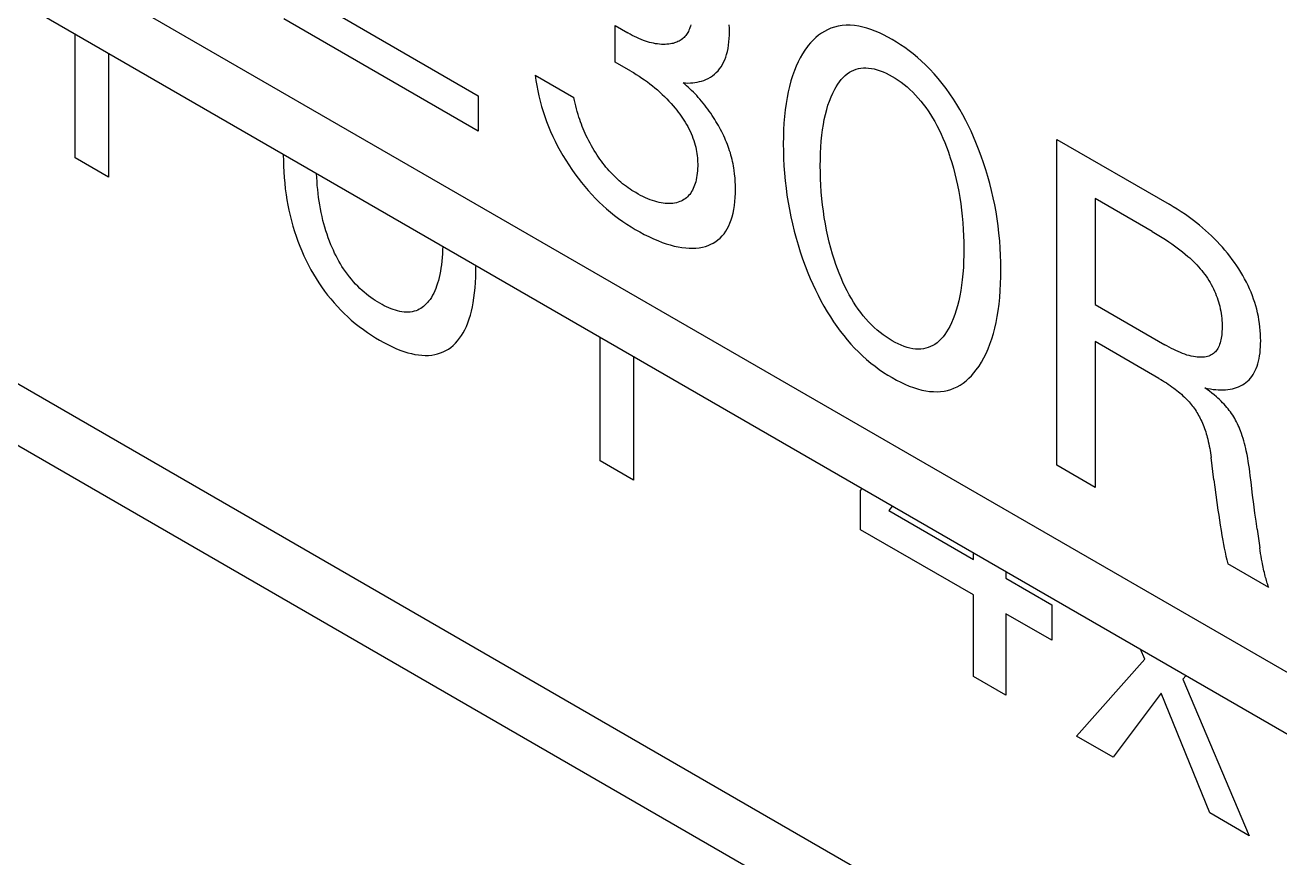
# Model space of a CAD drawing. Extents: x 0 to 420, y 0 to 297.
# Drawn here: x 178.99 to 185.9, y 134.72 to 139.31 of the extents above; entities that cross this region are included whole.
import ezdxf

# ---------------------------------------------------------------- set-up
doc = ezdxf.new("R2010")
doc.units = 0
doc.header["$LTSCALE"] = 23.1
doc.layers.add('40000_ISO', color=7, linetype='CONTINUOUS')

msp = doc.modelspace()

# ---------------------------------------------------------------- linework, layer by layer
at = {"layer": '40000_ISO', "color": 7, "linetype": 'CONTINUOUS'}
for p, q in [((164.8545, 147.9124), (213.9987, 119.5397)), ((165.0612, 147.4549), (214.2058, 119.0819)), ((220.0091, 113.62), (170.8649, 141.9927)), ((171.072, 141.5349), (220.2162, 113.1622)), ((180.6645, 139.389), (181.4837, 138.9161)), ((181.4837, 138.7201), (180.411, 139.3394)), ((182.6548, 139.3065), (182.6528, 139.2987)), ((182.8682, 139.2884), (182.8674, 139.307)), ((179.2617, 138.5738), (179.2617, 139.2564)), ((182.2389, 139.1014), (182.2389, 139.3025)), ((182.2389, 139.3025), (182.3084, 139.2624)), ((182.3206, 139.2555), (182.3084, 139.2624)), ((182.3329, 139.2489), (182.3206, 139.2555)), ((182.3451, 139.2427), (182.3329, 139.2489)), ((182.3573, 139.2368), (182.3451, 139.2427)), ((182.6185, 139.2376), (182.6137, 139.2332)), ((182.623, 139.2423), (182.6185, 139.2376)), ((182.6274, 139.2474), (182.623, 139.2423)), ((182.6314, 139.2528), (182.6274, 139.2474)), ((182.6353, 139.2584), (182.6314, 139.2528)), ((182.6389, 139.2644), (182.6353, 139.2584)), ((182.6422, 139.2706), (182.6389, 139.2644)), ((182.6453, 139.2771), (182.6422, 139.2706)), ((182.6481, 139.284), (182.6453, 139.2771)), ((182.6506, 139.2912), (182.6481, 139.284)), ((182.6528, 139.2987), (182.6506, 139.2912)), ((182.8673, 139.2314), (182.8682, 139.2505)), ((182.8685, 139.27), (182.8682, 139.2884)), ((182.8682, 139.2505), (182.8685, 139.27)), ((183.3591, 139.2491), (183.344, 139.2364)), ((183.3749, 139.2607), (183.3591, 139.2491)), ((183.3914, 139.271), (183.3749, 139.2607)), ((183.4087, 139.2801), (183.3914, 139.271)), ((183.4267, 139.2878), (183.4087, 139.2801)), ((183.4466, 139.2944), (183.4267, 139.2878)), ((183.4674, 139.2994), (183.4466, 139.2944)), ((183.4888, 139.3027), (183.4674, 139.2994)), ((183.511, 139.3043), (183.4888, 139.3027)), ((183.5337, 139.3042), (183.511, 139.3043)), ((183.5569, 139.3025), (183.5337, 139.3042)), ((183.5807, 139.2991), (183.5569, 139.3025)), ((183.6029, 139.2944), (183.5807, 139.2991)), ((183.6255, 139.2883), (183.6029, 139.2944)), ((183.6483, 139.2808), (183.6255, 139.2883)), ((183.6714, 139.2722), (183.6483, 139.2808)), ((183.6946, 139.2623), (183.6714, 139.2722)), ((183.7179, 139.2513), (183.6946, 139.2623)), ((183.7413, 139.2392), (183.7179, 139.2513)), ((183.7648, 139.2261), (183.7413, 139.2392)), ((182.3695, 139.2313), (182.3573, 139.2368)), ((182.3817, 139.2262), (182.3695, 139.2313)), ((182.3938, 139.2214), (182.3817, 139.2262)), ((182.4052, 139.2174), (182.3938, 139.2214)), ((182.4165, 139.2137), (182.4052, 139.2174)), ((182.4278, 139.2104), (182.4165, 139.2137)), ((182.439, 139.2075), (182.4278, 139.2104)), ((182.4501, 139.205), (182.439, 139.2075)), ((182.4611, 139.2029), (182.4501, 139.205)), ((182.472, 139.2013), (182.4611, 139.2029)), ((182.4826, 139.2001), (182.472, 139.2013)), ((182.4931, 139.1993), (182.4826, 139.2001)), ((182.5034, 139.199), (182.4931, 139.1993)), ((182.5136, 139.1991), (182.5034, 139.199)), ((182.5236, 139.1996), (182.5136, 139.1991)), ((182.5335, 139.2005), (182.5236, 139.1996)), ((182.5432, 139.2019), (182.5335, 139.2005)), ((182.5504, 139.2033), (182.5432, 139.2019)), ((182.5576, 139.2049), (182.5504, 139.2033)), ((182.5645, 139.2068), (182.5576, 139.2049)), ((182.5714, 139.209), (182.5645, 139.2068)), ((182.5781, 139.2115), (182.5714, 139.209)), ((182.5846, 139.2143), (182.5781, 139.2115)), ((182.5909, 139.2175), (182.5846, 139.2143)), ((182.5971, 139.2209), (182.5909, 139.2175)), ((182.603, 139.2248), (182.5971, 139.2209)), ((182.6088, 139.229), (182.603, 139.2248)), ((182.6137, 139.2332), (182.6088, 139.229)), ((182.857, 139.1598), (182.8606, 139.1769)), ((182.8606, 139.1769), (182.8635, 139.1945)), ((182.8635, 139.1945), (182.8657, 139.2127)), ((182.8657, 139.2127), (182.8673, 139.2314)), ((183.2989, 139.1874), (183.2846, 139.1677)), ((183.3028, 139.1924), (183.2989, 139.1874)), ((183.3159, 139.208), (183.3028, 139.1924)), ((183.3296, 139.2227), (183.3159, 139.208)), ((183.344, 139.2364), (183.3296, 139.2227)), ((183.7883, 139.2121), (183.7648, 139.2261)), ((183.8118, 139.1971), (183.7883, 139.2121)), ((183.8352, 139.1811), (183.8118, 139.1971)), ((183.8585, 139.1642), (183.8352, 139.1811)), ((179.4447, 139.1508), (179.4447, 138.4682)), ((182.3238, 139.0523), (182.2389, 139.1014)), ((182.8294, 139.0877), (182.8362, 139.1006)), ((182.8362, 139.1006), (182.8424, 139.1142)), ((182.8424, 139.1142), (182.8478, 139.1285)), ((182.8478, 139.1285), (182.8527, 139.1434)), ((182.8527, 139.1434), (182.857, 139.1598)), ((183.2471, 139.1025), (183.2363, 139.0789)), ((183.2587, 139.1252), (183.2471, 139.1025)), ((183.2712, 139.147), (183.2587, 139.1252)), ((183.2846, 139.1677), (183.2712, 139.147)), ((183.8816, 139.1462), (183.8585, 139.1642)), ((183.9045, 139.1272), (183.8816, 139.1462)), ((183.9271, 139.1072), (183.9045, 139.1272)), ((183.9494, 139.0862), (183.9271, 139.1072)), ((182.3238, 139.0523), (182.3392, 139.0433)), ((182.3392, 139.0433), (182.3546, 139.0339)), ((182.3546, 139.0339), (182.3699, 139.0241)), ((182.7745, 139.0259), (182.7853, 139.0343)), ((182.7853, 139.0343), (182.7956, 139.0435)), ((182.7956, 139.0435), (182.8052, 139.0536)), ((182.8052, 139.0536), (182.8139, 139.0642)), ((182.8139, 139.0642), (182.822, 139.0756)), ((182.822, 139.0756), (182.8294, 139.0877)), ((183.2263, 139.0544), (183.2163, 139.0265)), ((183.2363, 139.0789), (183.2263, 139.0544)), ((183.5059, 139.0273), (183.5176, 139.0369)), ((183.5176, 139.0369), (183.5301, 139.0454)), ((183.5301, 139.0454), (183.5416, 139.0518)), ((183.5416, 139.0518), (183.5536, 139.0573)), ((183.5536, 139.0573), (183.5662, 139.0619)), ((183.5662, 139.0619), (183.5792, 139.0654)), ((183.5792, 139.0654), (183.5927, 139.068)), ((183.5927, 139.068), (183.6066, 139.0694)), ((183.6066, 139.0694), (183.6209, 139.0697)), ((183.6209, 139.0697), (183.6356, 139.0689)), ((183.6356, 139.0689), (183.6509, 139.0669)), ((183.6509, 139.0669), (183.6666, 139.0636)), ((183.6666, 139.0636), (183.6826, 139.0593)), ((183.6826, 139.0593), (183.6988, 139.0538)), ((183.6988, 139.0538), (183.7151, 139.0474)), ((183.7151, 139.0474), (183.7316, 139.04)), ((183.7316, 139.04), (183.7482, 139.0316)), ((183.7482, 139.0316), (183.7648, 139.0224)), ((183.9731, 139.0622), (183.9494, 139.0862)), ((183.9964, 139.0371), (183.9731, 139.0622)), ((184.0192, 139.0109), (183.9964, 139.0371)), ((181.7979, 139.0288), (181.8016, 139.0009)), ((181.7979, 139.0288), (182.0107, 138.9059)), ((181.8016, 139.0009), (181.8062, 138.9726)), ((181.8062, 138.9726), (181.8116, 138.944)), ((182.3699, 139.0241), (182.3853, 139.0138)), ((182.3853, 139.0138), (182.4006, 139.0032)), ((182.4006, 139.0032), (182.4158, 138.9922)), ((182.4158, 138.9922), (182.4297, 138.9817)), ((182.4297, 138.9817), (182.4435, 138.9709)), ((182.4435, 138.9709), (182.4572, 138.9596)), ((182.6222, 138.9796), (182.6127, 138.9874)), ((182.6127, 138.9874), (182.6262, 138.9866)), ((182.6317, 138.9715), (182.6222, 138.9796)), ((182.6262, 138.9866), (182.6396, 138.9863)), ((182.6411, 138.9631), (182.6317, 138.9715)), ((182.6396, 138.9863), (182.6527, 138.9866)), ((182.6505, 138.9543), (182.6411, 138.9631)), ((182.6527, 138.9866), (182.6656, 138.9876)), ((182.6656, 138.9876), (182.6782, 138.989)), ((182.6782, 138.989), (182.6906, 138.9911)), ((182.6906, 138.9911), (182.7027, 138.9937)), ((182.7027, 138.9937), (182.7146, 138.997)), ((182.7146, 138.997), (182.7262, 139.0008)), ((182.7262, 139.0008), (182.739, 139.0058)), ((182.739, 139.0058), (182.7513, 139.0117)), ((182.7513, 139.0117), (182.7631, 139.0184)), ((182.7631, 139.0184), (182.7745, 139.0259)), ((183.1991, 138.9678), (183.1919, 138.9372)), ((183.2072, 138.9976), (183.1991, 138.9678)), ((183.2163, 139.0265), (183.2072, 138.9976)), ((183.4484, 138.9518), (183.4566, 138.9661)), ((183.4566, 138.9661), (183.4653, 138.9799)), ((183.4653, 138.9799), (183.4745, 138.993)), ((183.4745, 138.993), (183.4843, 139.0053)), ((183.4843, 139.0053), (183.4948, 139.0168)), ((183.4948, 139.0168), (183.5059, 139.0273)), ((183.7648, 139.0224), (183.7814, 139.0124)), ((183.7814, 139.0124), (183.798, 139.0016)), ((183.798, 139.0016), (183.8145, 138.99)), ((183.8145, 138.99), (183.8308, 138.9776)), ((183.8308, 138.9776), (183.847, 138.9643)), ((183.847, 138.9643), (183.863, 138.9503)), ((184.0413, 138.9837), (184.0192, 139.0109)), ((184.0628, 138.9556), (184.0413, 138.9837)), ((181.4837, 138.9161), (181.4837, 138.7201)), ((181.8116, 138.944), (181.8179, 138.9151)), ((181.8179, 138.9151), (181.8251, 138.886)), ((182.0138, 138.8907), (182.0107, 138.9059)), ((182.4572, 138.9596), (182.4708, 138.948)), ((182.4708, 138.948), (182.4844, 138.936)), ((182.4844, 138.936), (182.4978, 138.9236)), ((182.4978, 138.9236), (182.5101, 138.9117)), ((182.5101, 138.9117), (182.5224, 138.8995)), ((182.5224, 138.8995), (182.5345, 138.8868)), ((182.6599, 138.9453), (182.6505, 138.9543)), ((182.6692, 138.9361), (182.6599, 138.9453)), ((182.6784, 138.9266), (182.6692, 138.9361)), ((182.6876, 138.9168), (182.6784, 138.9266)), ((182.6967, 138.9068), (182.6876, 138.9168)), ((182.7057, 138.8966), (182.6967, 138.9068)), ((182.7145, 138.8861), (182.7057, 138.8966)), ((183.1857, 138.9059), (183.1803, 138.8738)), ((183.1919, 138.9372), (183.1857, 138.9059)), ((183.4194, 138.8871), (183.4282, 138.9095)), ((183.4282, 138.9095), (183.4378, 138.9311)), ((183.4378, 138.9311), (183.4484, 138.9518)), ((183.863, 138.9503), (183.8787, 138.9354)), ((183.8787, 138.9354), (183.894, 138.9197)), ((183.894, 138.9197), (183.9087, 138.9036)), ((183.9087, 138.9036), (183.923, 138.8867)), ((184.0835, 138.9267), (184.0628, 138.9556)), ((184.1034, 138.8971), (184.0835, 138.9267)), ((184.1213, 138.8687), (184.1034, 138.8971)), ((181.8251, 138.886), (181.8331, 138.8568)), ((181.8331, 138.8568), (181.8414, 138.8293)), ((181.8414, 138.8293), (181.8505, 138.8017)), ((182.0172, 138.8753), (182.0138, 138.8907)), ((182.0209, 138.8598), (182.0172, 138.8753)), ((182.0249, 138.8443), (182.0209, 138.8598)), ((182.0292, 138.8287), (182.0249, 138.8443)), ((182.0338, 138.813), (182.0292, 138.8287)), ((182.5345, 138.8868), (182.5464, 138.8738)), ((182.5464, 138.8738), (182.5581, 138.8605)), ((182.5581, 138.8605), (182.5697, 138.8467)), ((182.5697, 138.8467), (182.5781, 138.8363)), ((182.5781, 138.8363), (182.5863, 138.8257)), ((182.5863, 138.8257), (182.5944, 138.8149)), ((182.7233, 138.8754), (182.7145, 138.8861)), ((182.732, 138.8646), (182.7233, 138.8754)), ((182.7405, 138.8535), (182.732, 138.8646)), ((182.7489, 138.8423), (182.7405, 138.8535)), ((182.7571, 138.8309), (182.7489, 138.8423)), ((182.7652, 138.8193), (182.7571, 138.8309)), ((183.1755, 138.8382), (183.1716, 138.8019)), ((183.1803, 138.8738), (183.1755, 138.8382)), ((183.3974, 138.8132), (183.4043, 138.8399)), ((183.4043, 138.8399), (183.4115, 138.8639)), ((183.4115, 138.8639), (183.4194, 138.8871)), ((183.923, 138.8867), (183.9369, 138.8692)), ((183.9369, 138.8692), (183.9504, 138.8511)), ((183.9504, 138.8511), (183.9634, 138.8325)), ((183.9634, 138.8325), (183.976, 138.8135)), ((184.1385, 138.8397), (184.1213, 138.8687)), ((184.155, 138.8103), (184.1385, 138.8397)), ((181.8505, 138.8017), (181.8603, 138.7742)), ((181.8603, 138.7742), (181.8709, 138.7467)), ((182.0388, 138.7974), (182.0338, 138.813)), ((182.043, 138.7846), (182.0388, 138.7974)), ((182.0475, 138.7718), (182.043, 138.7846)), ((182.0521, 138.7591), (182.0475, 138.7718)), ((182.057, 138.7463), (182.0521, 138.7591)), ((182.5944, 138.8149), (182.6023, 138.8039)), ((182.6023, 138.8039), (182.61, 138.7927)), ((182.61, 138.7927), (182.6175, 138.7813)), ((182.6175, 138.7813), (182.6247, 138.7697)), ((182.6247, 138.7697), (182.6316, 138.758)), ((182.6316, 138.758), (182.6383, 138.746)), ((182.7732, 138.8076), (182.7652, 138.8193)), ((182.7803, 138.7967), (182.7732, 138.8076)), ((182.7873, 138.7857), (182.7803, 138.7967)), ((182.7941, 138.7746), (182.7873, 138.7857)), ((182.8008, 138.7634), (182.7941, 138.7746)), ((182.8073, 138.7521), (182.8008, 138.7634)), ((183.1687, 138.7649), (183.1667, 138.7274)), ((183.1716, 138.8019), (183.1687, 138.7649)), ((183.3815, 138.7288), (183.386, 138.7575)), ((183.386, 138.7575), (183.3913, 138.7857)), ((183.3913, 138.7857), (183.3974, 138.8132)), ((183.976, 138.8135), (183.988, 138.7941)), ((183.988, 138.7941), (183.9995, 138.7743)), ((183.9995, 138.7743), (184.012, 138.7515)), ((184.1707, 138.7805), (184.155, 138.8103)), ((184.1858, 138.7504), (184.1707, 138.7805)), ((181.8709, 138.7467), (181.8823, 138.7193)), ((181.8823, 138.7193), (181.8945, 138.6921)), ((181.8945, 138.6921), (181.9073, 138.6652)), ((182.0621, 138.7336), (182.057, 138.7463)), ((182.0675, 138.7209), (182.0621, 138.7336)), ((182.073, 138.7083), (182.0675, 138.7209)), ((182.0788, 138.6957), (182.073, 138.7083)), ((182.0855, 138.6819), (182.0788, 138.6957)), ((182.6383, 138.746), (182.6448, 138.7336)), ((182.6448, 138.7336), (182.651, 138.721)), ((182.651, 138.721), (182.6567, 138.7083)), ((182.6567, 138.7083), (182.6621, 138.6955)), ((182.6621, 138.6955), (182.6671, 138.6826)), ((182.8136, 138.7407), (182.8073, 138.7521)), ((182.8198, 138.7293), (182.8136, 138.7407)), ((182.8257, 138.7178), (182.8198, 138.7293)), ((182.8315, 138.7063), (182.8257, 138.7178)), ((182.837, 138.6947), (182.8315, 138.7063)), ((182.8423, 138.683), (182.837, 138.6947)), ((183.1654, 138.6893), (183.165, 138.6507)), ((183.1667, 138.7274), (183.1654, 138.6893)), ((183.3745, 138.6666), (183.3778, 138.6994)), ((183.3778, 138.6994), (183.3815, 138.7288)), ((184.012, 138.7515), (184.0237, 138.7283)), ((184.0237, 138.7283), (184.0348, 138.705)), ((184.0348, 138.705), (184.0453, 138.6814)), ((184.2001, 138.7201), (184.1858, 138.7504)), ((184.2137, 138.6896), (184.2001, 138.7201)), ((184.2267, 138.659), (184.2137, 138.6896)), ((181.9073, 138.6652), (181.921, 138.6385)), ((181.921, 138.6385), (181.9353, 138.612)), ((182.0924, 138.6681), (182.0855, 138.6819)), ((182.0996, 138.6544), (182.0924, 138.6681)), ((182.1071, 138.6409), (182.0996, 138.6544)), ((182.1148, 138.6275), (182.1071, 138.6409)), ((182.1227, 138.6142), (182.1148, 138.6275)), ((182.6671, 138.6826), (182.6717, 138.6698)), ((182.6717, 138.6698), (182.6758, 138.6569)), ((182.6758, 138.6569), (182.6794, 138.6442)), ((182.6794, 138.6442), (182.6824, 138.6323)), ((182.6824, 138.6323), (182.685, 138.6205)), ((182.685, 138.6205), (182.6871, 138.6088)), ((182.8474, 138.6714), (182.8423, 138.683)), ((182.8523, 138.6597), (182.8474, 138.6714)), ((182.857, 138.648), (182.8523, 138.6597)), ((182.8614, 138.6363), (182.857, 138.648)), ((182.8655, 138.6246), (182.8614, 138.6363)), ((182.8694, 138.6129), (182.8655, 138.6246)), ((183.165, 138.6507), (183.1654, 138.611)), ((183.3703, 138.5994), (183.3721, 138.6333)), ((183.3721, 138.6333), (183.3745, 138.6666)), ((184.0453, 138.6814), (184.0551, 138.6578)), ((184.0551, 138.6578), (184.0643, 138.634)), ((184.0643, 138.634), (184.073, 138.6102)), ((184.2419, 138.6212), (184.2267, 138.659)), ((184.256, 138.5834), (184.2419, 138.6212)), ((184.6722, 136.8792), (184.6722, 138.6755)), ((184.6722, 138.6755), (185.2918, 138.3178)), ((179.4447, 138.4682), (179.2617, 138.5738)), ((180.409, 138.5887), (180.4093, 138.5585)), ((180.4093, 138.5585), (180.4101, 138.528)), ((181.9353, 138.612), (181.9503, 138.5859)), ((181.9503, 138.5859), (181.9659, 138.5602)), ((181.9659, 138.5602), (181.982, 138.5348)), ((182.1309, 138.601), (182.1227, 138.6142)), ((182.1384, 138.5894), (182.1309, 138.601)), ((182.1462, 138.5778), (182.1384, 138.5894)), ((182.1541, 138.5664), (182.1462, 138.5778)), ((182.1621, 138.5552), (182.1541, 138.5664)), ((182.1704, 138.5442), (182.1621, 138.5552)), ((182.6871, 138.6088), (182.6889, 138.5973)), ((182.6889, 138.5973), (182.6904, 138.5858)), ((182.6904, 138.5858), (182.6915, 138.5744)), ((182.6915, 138.5744), (182.6924, 138.5632)), ((182.6924, 138.5632), (182.6929, 138.5521)), ((182.6929, 138.5521), (182.6932, 138.5412)), ((182.8732, 138.6008), (182.8694, 138.6129)), ((182.8767, 138.5888), (182.8732, 138.6008)), ((182.8799, 138.5767), (182.8767, 138.5888)), ((182.8829, 138.5648), (182.8799, 138.5767)), ((182.8856, 138.5528), (182.8829, 138.5648)), ((182.8881, 138.5409), (182.8856, 138.5528)), ((183.1654, 138.611), (183.1666, 138.5709)), ((183.1666, 138.5709), (183.1686, 138.5303)), ((183.369, 138.5304), (183.3693, 138.5651)), ((183.3693, 138.5651), (183.3703, 138.5994)), ((184.073, 138.6102), (184.0812, 138.5864)), ((184.0812, 138.5864), (184.0836, 138.5794)), ((184.0836, 138.5794), (184.0935, 138.548)), ((184.0935, 138.548), (184.1026, 138.5167)), ((184.2692, 138.5456), (184.256, 138.5834)), ((184.2815, 138.5079), (184.2692, 138.5456)), ((180.4101, 138.528), (180.4116, 138.4971)), ((180.4116, 138.4971), (180.4137, 138.4659)), ((180.5936, 138.466), (180.5928, 138.488)), ((181.982, 138.5348), (181.9988, 138.5098)), ((181.9988, 138.5098), (182.0161, 138.4853)), ((182.0161, 138.4853), (182.0339, 138.4613)), ((182.1788, 138.5334), (182.1704, 138.5442)), ((182.1873, 138.5228), (182.1788, 138.5334)), ((182.196, 138.5125), (182.1873, 138.5228)), ((182.2048, 138.5024), (182.196, 138.5125)), ((182.2138, 138.4926), (182.2048, 138.5024)), ((182.2228, 138.4831), (182.2138, 138.4926)), ((182.232, 138.4738), (182.2228, 138.4831)), ((182.6892, 138.4771), (182.6873, 138.4651)), ((182.6908, 138.4894), (182.6892, 138.4771)), ((182.692, 138.5019), (182.6908, 138.4894)), ((182.6928, 138.5148), (182.692, 138.5019)), ((182.6931, 138.5279), (182.6928, 138.5148)), ((182.6932, 138.5412), (182.6931, 138.5279)), ((182.8903, 138.5291), (182.8881, 138.5409)), ((182.8923, 138.5173), (182.8903, 138.5291)), ((182.8941, 138.5055), (182.8923, 138.5173)), ((182.8968, 138.4845), (182.8941, 138.5055)), ((182.8989, 138.4638), (182.8968, 138.4845)), ((183.1686, 138.5303), (183.1715, 138.4893)), ((183.1715, 138.4893), (183.1753, 138.4479)), ((183.3693, 138.4948), (183.369, 138.5304)), ((183.3703, 138.4588), (183.3693, 138.4948)), ((184.1026, 138.5167), (184.1109, 138.4855)), ((184.1109, 138.4855), (184.1185, 138.4545)), ((184.2929, 138.4702), (184.2815, 138.5079)), ((180.4137, 138.4659), (180.4165, 138.4343)), ((180.4165, 138.4343), (180.4201, 138.4025)), ((180.5949, 138.444), (180.5936, 138.466)), ((180.5965, 138.4217), (180.5949, 138.444)), ((180.5985, 138.3992), (180.5965, 138.4217)), ((182.0339, 138.4613), (182.0522, 138.4379)), ((182.0522, 138.4379), (182.0709, 138.4151)), ((182.0709, 138.4151), (182.09, 138.393)), ((182.2412, 138.4648), (182.232, 138.4738)), ((182.2506, 138.4561), (182.2412, 138.4648)), ((182.26, 138.4476), (182.2506, 138.4561)), ((182.2695, 138.4395), (182.26, 138.4476)), ((182.2796, 138.4312), (182.2695, 138.4395)), ((182.2898, 138.4233), (182.2796, 138.4312)), ((182.3, 138.4157), (182.2898, 138.4233)), ((182.3102, 138.4084), (182.3, 138.4157)), ((182.3205, 138.4014), (182.3102, 138.4084)), ((182.6724, 138.4132), (182.6685, 138.4042)), ((182.676, 138.4225), (182.6724, 138.4132)), ((182.6792, 138.4322), (182.676, 138.4225)), ((182.6821, 138.4422), (182.6792, 138.4322)), ((182.6849, 138.4535), (182.6821, 138.4422)), ((182.6873, 138.4651), (182.6849, 138.4535)), ((182.9003, 138.4433), (182.8989, 138.4638)), ((182.9012, 138.423), (182.9003, 138.4433)), ((182.9015, 138.4031), (182.9012, 138.423)), ((183.1753, 138.4479), (183.1801, 138.4061)), ((183.372, 138.4225), (183.3703, 138.4588)), ((183.3744, 138.3858), (183.372, 138.4225)), ((184.1185, 138.4545), (184.1253, 138.4236)), ((184.1253, 138.4236), (184.1322, 138.3889)), ((184.3033, 138.4326), (184.2929, 138.4702)), ((184.3133, 138.3931), (184.3033, 138.4326)), ((180.4201, 138.4025), (180.4245, 138.3703)), ((180.4245, 138.3703), (180.4289, 138.3419)), ((180.4289, 138.3419), (180.434, 138.3134)), ((180.6009, 138.3766), (180.5985, 138.3992)), ((180.6034, 138.3559), (180.6009, 138.3766)), ((180.6063, 138.3351), (180.6034, 138.3559)), ((182.09, 138.393), (182.1096, 138.3713)), ((182.1096, 138.3713), (182.1296, 138.3504)), ((182.1296, 138.3504), (182.1499, 138.3303)), ((182.3308, 138.3947), (182.3205, 138.4014)), ((182.3411, 138.3883), (182.3308, 138.3947)), ((182.3514, 138.3821), (182.3411, 138.3883)), ((182.3648, 138.3744), (182.3514, 138.3821)), ((182.3783, 138.3671), (182.3648, 138.3744)), ((182.3917, 138.3603), (182.3783, 138.3671)), ((182.4051, 138.354), (182.3917, 138.3603)), ((182.4184, 138.3482), (182.4051, 138.354)), ((182.4317, 138.3429), (182.4184, 138.3482)), ((182.445, 138.3381), (182.4317, 138.3429)), ((182.4569, 138.3342), (182.445, 138.3381)), ((182.6094, 138.3396), (182.6018, 138.3358)), ((182.6168, 138.3439), (182.6094, 138.3396)), ((182.6239, 138.3487), (182.6168, 138.3439)), ((182.6307, 138.354), (182.6239, 138.3487)), ((182.6372, 138.3597), (182.6307, 138.354)), ((182.6433, 138.3659), (182.6372, 138.3597)), ((182.6491, 138.3726), (182.6433, 138.3659)), ((182.6545, 138.3798), (182.6491, 138.3726)), ((182.6595, 138.3875), (182.6545, 138.3798)), ((182.6642, 138.3957), (182.6595, 138.3875)), ((182.6685, 138.4042), (182.6642, 138.3957)), ((182.8986, 138.3333), (182.9003, 138.356)), ((182.9003, 138.356), (182.9013, 138.3793)), ((182.9013, 138.3793), (182.9015, 138.4031)), ((183.1801, 138.4061), (183.1854, 138.3673)), ((183.1854, 138.3673), (183.1915, 138.3283)), ((183.3777, 138.3487), (183.3744, 138.3858)), ((183.3814, 138.3146), (183.3777, 138.3487)), ((184.1322, 138.3889), (184.1383, 138.3544)), ((184.1383, 138.3544), (184.1436, 138.3202)), ((184.3224, 138.3537), (184.3133, 138.3931)), ((184.3305, 138.3146), (184.3224, 138.3537)), ((184.8849, 138.349), (184.8849, 137.7647)), ((185.1992, 138.1676), (184.8849, 138.349)), ((180.434, 138.3134), (180.4399, 138.2846)), ((180.4399, 138.2846), (180.4464, 138.2557)), ((180.6097, 138.3142), (180.6063, 138.3351)), ((180.6134, 138.2932), (180.6097, 138.3142)), ((180.6176, 138.272), (180.6134, 138.2932)), ((180.6223, 138.2507), (180.6176, 138.272)), ((182.1499, 138.3303), (182.1705, 138.3109)), ((182.1705, 138.3109), (182.1913, 138.2923)), ((182.1913, 138.2923), (182.2123, 138.2746)), ((182.2123, 138.2746), (182.2349, 138.2566)), ((182.4687, 138.3308), (182.4569, 138.3342)), ((182.4804, 138.3279), (182.4687, 138.3308)), ((182.492, 138.3254), (182.4804, 138.3279)), ((182.5034, 138.3236), (182.492, 138.3254)), ((182.5147, 138.3222), (182.5034, 138.3236)), ((182.5258, 138.3215), (182.5147, 138.3222)), ((182.5362, 138.3214), (182.5258, 138.3215)), ((182.5464, 138.3219), (182.5362, 138.3214)), ((182.5564, 138.3229), (182.5464, 138.3219)), ((182.5661, 138.3244), (182.5564, 138.3229)), ((182.5757, 138.3265), (182.5661, 138.3244)), ((182.5849, 138.3292), (182.5757, 138.3265)), ((182.5939, 138.3324), (182.5849, 138.3292)), ((182.6018, 138.3358), (182.5939, 138.3324)), ((182.8832, 138.249), (182.8883, 138.269)), ((182.8883, 138.269), (182.8926, 138.2898)), ((182.8926, 138.2898), (182.896, 138.3112)), ((182.896, 138.3112), (182.8986, 138.3333)), ((183.1915, 138.3283), (183.1985, 138.289)), ((183.1985, 138.289), (183.2065, 138.2494)), ((183.3858, 138.2802), (183.3814, 138.3146)), ((183.391, 138.2455), (183.3858, 138.2802)), ((184.1436, 138.3202), (184.148, 138.2862)), ((184.148, 138.2862), (184.1518, 138.2526)), ((184.3377, 138.2758), (184.3305, 138.3146)), ((184.3439, 138.2372), (184.3377, 138.2758)), ((185.3142, 138.3046), (185.2918, 138.3178)), ((185.3367, 138.2907), (185.3142, 138.3046)), ((185.3591, 138.2763), (185.3367, 138.2907)), ((185.3815, 138.2612), (185.3591, 138.2763)), ((180.4464, 138.2557), (180.4537, 138.2266)), ((180.4537, 138.2266), (180.4618, 138.1974)), ((180.6274, 138.2292), (180.6223, 138.2507)), ((180.6324, 138.2101), (180.6274, 138.2292)), ((180.6378, 138.1909), (180.6324, 138.2101)), ((182.2349, 138.2566), (182.2576, 138.2395)), ((182.2576, 138.2395), (182.2804, 138.2234)), ((182.2804, 138.2234), (182.3033, 138.208)), ((182.3033, 138.208), (182.3262, 138.1935)), ((182.8642, 138.1986), (182.8713, 138.2147)), ((182.8713, 138.2147), (182.8776, 138.2315)), ((182.8776, 138.2315), (182.8832, 138.249)), ((183.2065, 138.2494), (183.2154, 138.2095)), ((183.2154, 138.2095), (183.2253, 138.1695)), ((183.397, 138.2106), (183.391, 138.2455)), ((183.4038, 138.1754), (183.397, 138.2106)), ((184.1518, 138.2526), (184.1551, 138.216)), ((184.1551, 138.216), (184.1575, 138.1798)), ((184.3493, 138.199), (184.3439, 138.2372)), ((185.4038, 138.2454), (185.3815, 138.2612)), ((185.426, 138.2289), (185.4038, 138.2454)), ((185.4429, 138.2157), (185.426, 138.2289)), ((185.4598, 138.2022), (185.4429, 138.2157)), ((185.4765, 138.1882), (185.4598, 138.2022)), ((180.4618, 138.1974), (180.4708, 138.1681)), ((180.4708, 138.1681), (180.4796, 138.1413)), ((180.4796, 138.1413), (180.4892, 138.1145)), ((180.6437, 138.1717), (180.6378, 138.1909)), ((180.65, 138.1524), (180.6437, 138.1717)), ((180.6567, 138.1332), (180.65, 138.1524)), ((180.6639, 138.1139), (180.6567, 138.1332)), ((182.3262, 138.1935), (182.3492, 138.1797)), ((182.3492, 138.1797), (182.3741, 138.1655)), ((182.3741, 138.1655), (182.399, 138.1521)), ((182.399, 138.1521), (182.4239, 138.1397)), ((182.4239, 138.1397), (182.4487, 138.1282)), ((182.8051, 138.1217), (182.8169, 138.132)), ((182.8169, 138.132), (182.828, 138.1434)), ((182.828, 138.1434), (182.8383, 138.1557)), ((182.8383, 138.1557), (182.8477, 138.1691)), ((182.8477, 138.1691), (182.8563, 138.1834)), ((182.8563, 138.1834), (182.8642, 138.1986)), ((183.2253, 138.1695), (183.2355, 138.1316)), ((183.2355, 138.1316), (183.2467, 138.0935)), ((183.4109, 138.1427), (183.4038, 138.1754)), ((183.4187, 138.1098), (183.4109, 138.1427)), ((184.1575, 138.1798), (184.1593, 138.1439)), ((184.1593, 138.1439), (184.1603, 138.1085)), ((184.3541, 138.1578), (184.3493, 138.199)), ((184.358, 138.117), (184.3541, 138.1578)), ((185.1992, 138.1676), (185.2172, 138.157)), ((185.2172, 138.157), (185.2353, 138.1462)), ((185.2353, 138.1462), (185.2534, 138.135)), ((185.2534, 138.135), (185.2714, 138.1235)), ((185.4932, 138.1737), (185.4765, 138.1882)), ((185.5096, 138.1588), (185.4932, 138.1737)), ((185.526, 138.1433), (185.5096, 138.1588)), ((185.5422, 138.1274), (185.526, 138.1433)), ((180.4892, 138.1145), (180.4995, 138.0878)), ((180.4995, 138.0878), (180.5105, 138.0611)), ((180.6717, 138.0946), (180.6639, 138.1139)), ((180.6781, 138.0794), (180.6717, 138.0946)), ((180.6849, 138.0642), (180.6781, 138.0794)), ((180.692, 138.0491), (180.6849, 138.0642)), ((181.2873, 138.0655), (181.2861, 138.0447)), ((181.2882, 138.0865), (181.2873, 138.0655)), ((182.4487, 138.1282), (182.4734, 138.1177)), ((182.4734, 138.1177), (182.498, 138.1081)), ((182.498, 138.1081), (182.52, 138.1005)), ((182.52, 138.1005), (182.5419, 138.0937)), ((182.5419, 138.0937), (182.5635, 138.0879)), ((182.5635, 138.0879), (182.585, 138.0832)), ((182.585, 138.0832), (182.6061, 138.0795)), ((182.6061, 138.0795), (182.627, 138.077)), ((182.627, 138.077), (182.6462, 138.0757)), ((182.6462, 138.0757), (182.6651, 138.0755)), ((182.6651, 138.0755), (182.6835, 138.0764)), ((182.6835, 138.0764), (182.7016, 138.0784)), ((182.7016, 138.0784), (182.7191, 138.0817)), ((182.7191, 138.0817), (182.7362, 138.0861)), ((182.7362, 138.0861), (182.7511, 138.0911)), ((182.7511, 138.0911), (182.7654, 138.0972)), ((182.7654, 138.0972), (182.7793, 138.1043)), ((182.7793, 138.1043), (182.7925, 138.1125)), ((182.7925, 138.1125), (182.8051, 138.1217)), ((183.2467, 138.0935), (183.2588, 138.0554)), ((183.4274, 138.0768), (183.4187, 138.1098)), ((183.4369, 138.0436), (183.4274, 138.0768)), ((184.1603, 138.1085), (184.1606, 138.0734)), ((184.1606, 138.0734), (184.1603, 138.0381)), ((184.3609, 138.0766), (184.358, 138.117)), ((184.3629, 138.0367), (184.3609, 138.0766)), ((185.2714, 138.1235), (185.2894, 138.1116)), ((185.2894, 138.1116), (185.3075, 138.0993)), ((185.3075, 138.0993), (185.3223, 138.0888)), ((185.3223, 138.0888), (185.3371, 138.078)), ((185.3371, 138.078), (185.3518, 138.0669)), ((185.3518, 138.0669), (185.3665, 138.0553)), ((185.5568, 138.1124), (185.5422, 138.1274)), ((185.5713, 138.097), (185.5568, 138.1124)), ((185.5856, 138.0811), (185.5713, 138.097)), ((185.5996, 138.0648), (185.5856, 138.0811)), ((185.6134, 138.0482), (185.5996, 138.0648)), ((180.5105, 138.0611), (180.5223, 138.0346)), ((180.5223, 138.0346), (180.5347, 138.0082)), ((180.5347, 138.0082), (180.5479, 137.9821)), ((180.6995, 138.0341), (180.692, 138.0491)), ((180.7072, 138.0192), (180.6995, 138.0341)), ((180.7153, 138.0045), (180.7072, 138.0192)), ((180.7238, 137.99), (180.7153, 138.0045)), ((181.2825, 138.0038), (181.2802, 137.9838)), ((181.2845, 138.0241), (181.2825, 138.0038)), ((181.2861, 138.0447), (181.2845, 138.0241)), ((183.2588, 138.0554), (183.2718, 138.0173)), ((183.2718, 138.0173), (183.2857, 137.9791)), ((183.4473, 138.0103), (183.4369, 138.0436)), ((183.4554, 137.9861), (183.4473, 138.0103)), ((184.1593, 138.0033), (184.1576, 137.9689)), ((184.1603, 138.0381), (184.1593, 138.0033)), ((184.3642, 137.9972), (184.3629, 138.0367)), ((184.3646, 137.9582), (184.3642, 137.9972)), ((185.3665, 138.0553), (185.3811, 138.0434)), ((185.3811, 138.0434), (185.3957, 138.031)), ((185.3957, 138.031), (185.4057, 138.022)), ((185.4057, 138.022), (185.4156, 138.0129)), ((185.4156, 138.0129), (185.4255, 138.0034)), ((185.4255, 138.0034), (185.4353, 137.9937)), ((185.4353, 137.9937), (185.4449, 137.9837)), ((185.6269, 138.0311), (185.6134, 138.0482)), ((185.6402, 138.0136), (185.6269, 138.0311)), ((185.6524, 137.9966), (185.6402, 138.0136)), ((185.6643, 137.9794), (185.6524, 137.9966)), ((180.5479, 137.9821), (180.5612, 137.9574)), ((180.5612, 137.9574), (180.5751, 137.933)), ((180.5751, 137.933), (180.5896, 137.909)), ((180.7325, 137.9757), (180.7238, 137.99)), ((180.7416, 137.9616), (180.7325, 137.9757)), ((180.7518, 137.9468), (180.7416, 137.9616)), ((180.7623, 137.9323), (180.7518, 137.9468)), ((180.7731, 137.9182), (180.7623, 137.9323)), ((181.2715, 137.9316), (181.2678, 137.9148)), ((181.2748, 137.9487), (181.2715, 137.9316)), ((181.2777, 137.9661), (181.2748, 137.9487)), ((181.2802, 137.9838), (181.2777, 137.9661)), ((181.4698, 137.9162), (181.4707, 137.9457)), ((181.4707, 137.9457), (181.471, 137.9756)), ((183.2857, 137.9791), (183.3006, 137.941)), ((183.3006, 137.941), (183.3136, 137.9096)), ((183.4641, 137.9617), (183.4554, 137.9861)), ((183.4733, 137.9375), (183.4641, 137.9617)), ((183.4832, 137.9133), (183.4733, 137.9375)), ((184.1552, 137.9351), (184.1519, 137.9017)), ((184.1576, 137.9689), (184.1552, 137.9351)), ((184.3642, 137.919), (184.3646, 137.9582)), ((185.4449, 137.9837), (185.4544, 137.9733)), ((185.4544, 137.9733), (185.4638, 137.9626)), ((185.4638, 137.9626), (185.4721, 137.9526)), ((185.4721, 137.9526), (185.4803, 137.9423)), ((185.4803, 137.9423), (185.4882, 137.9317)), ((185.4882, 137.9317), (185.496, 137.9209)), ((185.6759, 137.9618), (185.6643, 137.9794)), ((185.6871, 137.9439), (185.6759, 137.9618)), ((185.6978, 137.9257), (185.6871, 137.9439)), ((185.7081, 137.9073), (185.6978, 137.9257)), ((180.5896, 137.909), (180.6047, 137.8854)), ((180.6047, 137.8854), (180.6203, 137.8623)), ((180.6203, 137.8623), (180.6365, 137.8397)), ((180.7843, 137.9045), (180.7731, 137.9182)), ((180.7957, 137.8912), (180.7843, 137.9045)), ((180.8074, 137.8784), (180.7957, 137.8912)), ((180.8193, 137.866), (180.8074, 137.8784)), ((180.8314, 137.8542), (180.8193, 137.866)), ((180.8432, 137.8433), (180.8314, 137.8542)), ((181.2539, 137.867), (181.249, 137.8537)), ((181.259, 137.8825), (181.2539, 137.867)), ((181.2636, 137.8984), (181.259, 137.8825)), ((181.2678, 137.9148), (181.2636, 137.8984)), ((181.4634, 137.8299), (181.4663, 137.8582)), ((181.4663, 137.8582), (181.4684, 137.887)), ((181.4684, 137.887), (181.4698, 137.9162)), ((183.3136, 137.9096), (183.3273, 137.8784)), ((183.3273, 137.8784), (183.3417, 137.8473)), ((183.4936, 137.8892), (183.4832, 137.9133)), ((183.5047, 137.8653), (183.4936, 137.8892)), ((183.5166, 137.8416), (183.5047, 137.8653)), ((184.1482, 137.8719), (184.1438, 137.8426)), ((184.1519, 137.9017), (184.1482, 137.8719)), ((184.361, 137.8422), (184.363, 137.8803)), ((184.363, 137.8803), (184.3642, 137.919)), ((185.496, 137.9209), (185.5035, 137.9098)), ((185.5035, 137.9098), (185.5107, 137.8985)), ((185.5107, 137.8985), (185.5176, 137.887)), ((185.5176, 137.887), (185.5242, 137.8754)), ((185.5242, 137.8754), (185.5305, 137.8636)), ((185.5305, 137.8636), (185.5364, 137.8518)), ((185.7179, 137.8887), (185.7081, 137.9073)), ((185.7271, 137.8698), (185.7179, 137.8887)), ((185.7356, 137.8513), (185.7271, 137.8698)), ((180.6365, 137.8397), (180.6532, 137.8177)), ((180.6532, 137.8177), (180.6708, 137.7959)), ((180.6708, 137.7959), (180.6888, 137.7748)), ((180.8551, 137.8328), (180.8432, 137.8433)), ((180.8672, 137.8229), (180.8551, 137.8328)), ((180.8793, 137.8134), (180.8672, 137.8229)), ((180.8915, 137.8043), (180.8793, 137.8134)), ((180.9038, 137.7957), (180.8915, 137.8043)), ((180.9162, 137.7875), (180.9038, 137.7957)), ((180.9285, 137.7798), (180.9162, 137.7875)), ((181.2178, 137.794), (181.2102, 137.7837)), ((181.225, 137.805), (181.2178, 137.794)), ((181.2317, 137.8164), (181.225, 137.805)), ((181.2379, 137.8284), (181.2317, 137.8164)), ((181.2436, 137.8408), (181.2379, 137.8284)), ((181.249, 137.8537), (181.2436, 137.8408)), ((181.4555, 137.775), (181.4599, 137.8022)), ((181.4599, 137.8022), (181.4634, 137.8299)), ((183.3417, 137.8473), (183.3568, 137.8165)), ((183.3568, 137.8165), (183.3726, 137.7859)), ((183.3726, 137.7859), (183.3892, 137.7558)), ((183.5291, 137.8181), (183.5166, 137.8416)), ((183.5406, 137.798), (183.5291, 137.8181)), ((183.5526, 137.7783), (183.5406, 137.798)), ((184.1326, 137.7858), (184.1258, 137.7585)), ((184.1386, 137.8139), (184.1326, 137.7858)), ((184.1438, 137.8426), (184.1386, 137.8139)), ((184.3543, 137.7677), (184.3581, 137.8046)), ((184.3581, 137.8046), (184.361, 137.8422)), ((185.5364, 137.8518), (185.5419, 137.8398)), ((185.5419, 137.8398), (185.547, 137.8278)), ((185.547, 137.8278), (185.5518, 137.8158)), ((185.5518, 137.8158), (185.5563, 137.8037)), ((185.5563, 137.8037), (185.5604, 137.7916)), ((185.5604, 137.7916), (185.5641, 137.7795)), ((185.7435, 137.8327), (185.7356, 137.8513)), ((185.7509, 137.814), (185.7435, 137.8327)), ((185.7577, 137.7952), (185.7509, 137.814)), ((185.764, 137.7764), (185.7577, 137.7952)), ((180.6888, 137.7748), (180.7072, 137.7544)), ((180.7072, 137.7544), (180.7259, 137.7347)), ((180.7259, 137.7347), (180.745, 137.7157)), ((180.745, 137.7157), (180.7644, 137.6975)), ((180.9409, 137.7724), (180.9285, 137.7798)), ((180.9534, 137.7654), (180.9409, 137.7724)), ((180.9658, 137.7589), (180.9534, 137.7654)), ((180.9782, 137.7528), (180.9658, 137.7589)), ((180.9905, 137.7471), (180.9782, 137.7528)), ((181.0028, 137.7421), (180.9905, 137.7471)), ((181.015, 137.7375), (181.0028, 137.7421)), ((181.0271, 137.7335), (181.015, 137.7375)), ((181.0391, 137.7302), (181.0271, 137.7335)), ((181.0509, 137.7274), (181.0391, 137.7302)), ((181.063, 137.7253), (181.0509, 137.7274)), ((181.0749, 137.7239), (181.063, 137.7253)), ((181.0866, 137.7233), (181.0749, 137.7239)), ((181.098, 137.7234), (181.0866, 137.7233)), ((181.1092, 137.7242), (181.098, 137.7234)), ((181.12, 137.7258), (181.1092, 137.7242)), ((181.1305, 137.7281), (181.12, 137.7258)), ((181.1407, 137.7312), (181.1305, 137.7281)), ((181.1497, 137.7348), (181.1407, 137.7312)), ((181.1584, 137.739), (181.1497, 137.7348)), ((181.1668, 137.7438), (181.1584, 137.739)), ((181.1749, 137.7492), (181.1668, 137.7438)), ((181.1826, 137.7552), (181.1749, 137.7492)), ((181.19, 137.7616), (181.1826, 137.7552)), ((181.197, 137.7685), (181.19, 137.7616)), ((181.2038, 137.7759), (181.197, 137.7685)), ((181.2102, 137.7837), (181.2038, 137.7759)), ((181.4401, 137.7071), (181.4459, 137.7292)), ((181.4459, 137.7292), (181.4511, 137.7518)), ((181.4511, 137.7518), (181.4555, 137.775)), ((183.3892, 137.7558), (183.4066, 137.726)), ((183.4066, 137.726), (183.4247, 137.6967)), ((183.5652, 137.7589), (183.5526, 137.7783)), ((183.5783, 137.7399), (183.5652, 137.7589)), ((183.5918, 137.7215), (183.5783, 137.7399)), ((183.6058, 137.7036), (183.5918, 137.7215)), ((184.1187, 137.734), (184.1109, 137.7102)), ((184.1258, 137.7585), (184.1187, 137.734)), ((184.3442, 137.6989), (184.3495, 137.7315)), ((184.3495, 137.7315), (184.3543, 137.7677)), ((184.8849, 137.7647), (185.2677, 137.5438)), ((185.5641, 137.7795), (185.5675, 137.7675)), ((185.5675, 137.7675), (185.5706, 137.7556)), ((185.5706, 137.7556), (185.5737, 137.742)), ((185.5737, 137.742), (185.5763, 137.7287)), ((185.5763, 137.7287), (185.5786, 137.7154)), ((185.5786, 137.7154), (185.5804, 137.7023)), ((185.7697, 137.7577), (185.764, 137.7764)), ((185.7748, 137.739), (185.7697, 137.7577)), ((185.7793, 137.7205), (185.7748, 137.739)), ((185.7837, 137.7003), (185.7793, 137.7205)), ((180.7644, 137.6975), (180.7839, 137.6801)), ((180.7839, 137.6801), (180.8058, 137.6616)), ((180.8058, 137.6616), (180.8279, 137.6441)), ((181.4181, 137.6452), (181.4262, 137.6651)), ((181.4262, 137.6651), (181.4336, 137.6857)), ((181.4336, 137.6857), (181.4401, 137.7071)), ((183.4247, 137.6967), (183.4421, 137.6703)), ((183.4421, 137.6703), (183.4602, 137.6444)), ((183.6202, 137.6865), (183.6058, 137.7036)), ((183.6349, 137.67), (183.6202, 137.6865)), ((183.6504, 137.6541), (183.6349, 137.67)), ((183.6661, 137.639), (183.6504, 137.6541)), ((184.0927, 137.665), (184.0823, 137.6437)), ((184.1022, 137.6872), (184.0927, 137.665)), ((184.1109, 137.7102), (184.1022, 137.6872)), ((184.331, 137.6357), (184.3381, 137.6669)), ((184.3381, 137.6669), (184.3442, 137.6989)), ((185.5804, 137.7023), (185.5818, 137.6893)), ((185.5818, 137.6893), (185.5829, 137.6765)), ((185.5829, 137.6765), (185.5836, 137.6637)), ((185.5836, 137.6637), (185.5839, 137.6511)), ((185.5839, 137.6511), (185.5839, 137.6386)), ((185.7873, 137.6804), (185.7837, 137.7003)), ((185.7903, 137.6606), (185.7873, 137.6804)), ((185.7927, 137.6411), (185.7903, 137.6606)), ((180.8279, 137.6441), (180.8502, 137.6275)), ((180.8502, 137.6275), (180.8725, 137.6117)), ((180.8725, 137.6117), (180.895, 137.5968)), ((180.895, 137.5968), (180.9175, 137.5826)), ((180.9175, 137.5826), (180.94, 137.5693)), ((181.3694, 137.5652), (181.3804, 137.5792)), ((181.3804, 137.5792), (181.3908, 137.594)), ((181.3908, 137.594), (181.4003, 137.6097)), ((181.4003, 137.6097), (181.4092, 137.6262)), ((181.4092, 137.6262), (181.4181, 137.6452)), ((182.1555, 136.9031), (182.1555, 137.5857)), ((183.4602, 137.6444), (183.4788, 137.6191)), ((183.4788, 137.6191), (183.498, 137.5945)), ((183.498, 137.5945), (183.5177, 137.5706)), ((183.6821, 137.6248), (183.6661, 137.639)), ((183.6984, 137.6114), (183.6821, 137.6248)), ((183.7148, 137.5988), (183.6984, 137.6114)), ((183.7314, 137.587), (183.7148, 137.5988)), ((183.7481, 137.5761), (183.7314, 137.587)), ((184.0464, 137.5881), (184.036, 137.5761)), ((184.0563, 137.6009), (184.0464, 137.5881)), ((184.0655, 137.6145), (184.0563, 137.6009)), ((184.0742, 137.6288), (184.0655, 137.6145)), ((184.0823, 137.6437), (184.0742, 137.6288)), ((184.3142, 137.5757), (184.3231, 137.6053)), ((184.3231, 137.6053), (184.331, 137.6357)), ((185.5789, 137.5803), (185.5772, 137.5713)), ((185.5804, 137.5896), (185.5789, 137.5803)), ((185.5816, 137.5991), (185.5804, 137.5896)), ((185.5825, 137.6088), (185.5816, 137.5991)), ((185.5832, 137.6186), (185.5825, 137.6088)), ((185.5837, 137.6286), (185.5832, 137.6186)), ((185.5839, 137.6386), (185.5837, 137.6286)), ((185.7945, 137.6218), (185.7927, 137.6411)), ((185.7958, 137.6028), (185.7945, 137.6218)), ((185.7965, 137.584), (185.7958, 137.6028)), ((185.7967, 137.5654), (185.7965, 137.584)), ((180.94, 137.5693), (180.9625, 137.5566)), ((180.9625, 137.5566), (180.985, 137.5448)), ((180.985, 137.5448), (181.0075, 137.5338)), ((181.0075, 137.5338), (181.0298, 137.5238)), ((181.0298, 137.5238), (181.052, 137.5147)), ((181.052, 137.5147), (181.0741, 137.5067)), ((181.2904, 137.5044), (181.3049, 137.5117)), ((181.3049, 137.5117), (181.3188, 137.52)), ((181.3188, 137.52), (181.332, 137.5294)), ((181.332, 137.5294), (181.3452, 137.5403)), ((181.3452, 137.5403), (181.3577, 137.5523)), ((181.3577, 137.5523), (181.3694, 137.5652)), ((183.5177, 137.5706), (183.5379, 137.5475)), ((183.5379, 137.5475), (183.5585, 137.5252)), ((183.5585, 137.5252), (183.5795, 137.5039)), ((183.7648, 137.5661), (183.7481, 137.5761)), ((183.7815, 137.5568), (183.7648, 137.5661)), ((183.7982, 137.5485), (183.7815, 137.5568)), ((183.8148, 137.5411), (183.7982, 137.5485)), ((183.8312, 137.5347), (183.8148, 137.5411)), ((183.8475, 137.5293), (183.8312, 137.5347)), ((183.8635, 137.525), (183.8475, 137.5293)), ((183.8792, 137.522), (183.8635, 137.525)), ((183.8946, 137.5201), (183.8792, 137.522)), ((183.9094, 137.5195), (183.8946, 137.5201)), ((183.9238, 137.52), (183.9094, 137.5195)), ((183.9378, 137.5217), (183.9238, 137.52)), ((183.9513, 137.5245), (183.9378, 137.5217)), ((183.9644, 137.5284), (183.9513, 137.5245)), ((183.977, 137.5333), (183.9644, 137.5284)), ((183.989, 137.5392), (183.977, 137.5333)), ((184.0005, 137.546), (183.989, 137.5392)), ((184.013, 137.5549), (184.0005, 137.546)), ((184.0249, 137.565), (184.013, 137.5549)), ((184.036, 137.5761), (184.0249, 137.565)), ((184.2829, 137.4957), (184.294, 137.5209)), ((184.294, 137.5209), (184.3043, 137.5471)), ((184.3043, 137.5471), (184.3142, 137.5757)), ((184.8849, 137.561), (184.8849, 136.7564)), ((185.2355, 137.3586), (184.8849, 137.561)), ((185.28, 137.5369), (185.2677, 137.5438)), ((185.2924, 137.5302), (185.28, 137.5369)), ((185.3047, 137.5237), (185.2924, 137.5302)), ((185.317, 137.5174), (185.3047, 137.5237)), ((185.3293, 137.5115), (185.317, 137.5174)), ((185.3416, 137.5058), (185.3293, 137.5115)), ((185.5521, 137.5111), (185.5474, 137.5055)), ((185.5564, 137.5173), (185.5521, 137.5111)), ((185.5604, 137.5238), (185.5564, 137.5173)), ((185.564, 137.5308), (185.5604, 137.5238)), ((185.5673, 137.5382), (185.564, 137.5308)), ((185.5702, 137.546), (185.5673, 137.5382)), ((185.5729, 137.5541), (185.5702, 137.546)), ((185.5752, 137.5626), (185.5729, 137.5541)), ((185.5772, 137.5713), (185.5752, 137.5626)), ((185.7929, 137.4988), (185.7946, 137.5149)), ((185.7946, 137.5149), (185.7958, 137.5315)), ((185.7958, 137.5315), (185.7965, 137.5483)), ((185.7965, 137.5483), (185.7967, 137.5654)), ((181.0741, 137.5067), (181.0961, 137.4999)), ((181.0961, 137.4999), (181.1156, 137.4947)), ((181.1156, 137.4947), (181.1349, 137.4906)), ((181.1349, 137.4906), (181.154, 137.4875)), ((181.154, 137.4875), (181.1728, 137.4856)), ((181.1728, 137.4856), (181.1912, 137.4847)), ((181.1912, 137.4847), (181.2092, 137.485)), ((181.2092, 137.485), (181.2268, 137.4866)), ((181.2268, 137.4866), (181.2434, 137.4893)), ((181.2434, 137.4893), (181.2596, 137.4932)), ((181.2596, 137.4932), (181.2753, 137.4983)), ((181.2753, 137.4983), (181.2904, 137.5044)), ((182.3385, 137.4801), (182.3385, 136.7975)), ((183.5795, 137.5039), (183.6018, 137.4825)), ((183.6018, 137.4825), (183.6245, 137.4623)), ((183.6245, 137.4623), (183.6475, 137.4431)), ((183.6475, 137.4431), (183.6707, 137.4249)), ((184.2439, 137.426), (184.2578, 137.4482)), ((184.2578, 137.4482), (184.2708, 137.4714)), ((184.2708, 137.4714), (184.2829, 137.4957)), ((185.3539, 137.5005), (185.3416, 137.5058)), ((185.3661, 137.4956), (185.3539, 137.5005)), ((185.3782, 137.4911), (185.3661, 137.4956)), ((185.3903, 137.4871), (185.3782, 137.4911)), ((185.4023, 137.4836), (185.3903, 137.4871)), ((185.4143, 137.4806), (185.4023, 137.4836)), ((185.4262, 137.4781), (185.4143, 137.4806)), ((185.4379, 137.4763), (185.4262, 137.4781)), ((185.4465, 137.4753), (185.4379, 137.4763)), ((185.455, 137.4747), (185.4465, 137.4753)), ((185.4634, 137.4744), (185.455, 137.4747)), ((185.4717, 137.4745), (185.4634, 137.4744)), ((185.4798, 137.4751), (185.4717, 137.4745)), ((185.4877, 137.476), (185.4798, 137.4751)), ((185.4955, 137.4774), (185.4877, 137.476)), ((185.503, 137.4792), (185.4955, 137.4774)), ((185.5103, 137.4815), (185.503, 137.4792)), ((185.5173, 137.4842), (185.5103, 137.4815)), ((185.524, 137.4874), (185.5173, 137.4842)), ((185.5304, 137.4912), (185.524, 137.4874)), ((185.5365, 137.4954), (185.5304, 137.4912)), ((185.5421, 137.5002), (185.5365, 137.4954)), ((185.5474, 137.5055), (185.5421, 137.5002)), ((185.7807, 137.4385), (185.7846, 137.4528)), ((185.7846, 137.4528), (185.7879, 137.4677)), ((185.7879, 137.4677), (185.7907, 137.483)), ((185.7907, 137.483), (185.7929, 137.4988)), ((183.6707, 137.4249), (183.694, 137.4078)), ((183.694, 137.4078), (183.7175, 137.3916)), ((183.7175, 137.3916), (183.7411, 137.3765)), ((183.7411, 137.3765), (183.7648, 137.3624)), ((184.1881, 137.3587), (184.2024, 137.3732)), ((184.2024, 137.3732), (184.216, 137.3887)), ((184.216, 137.3887), (184.229, 137.405)), ((184.229, 137.405), (184.2439, 137.426)), ((185.7476, 137.3695), (185.7544, 137.3796)), ((185.7544, 137.3796), (185.7607, 137.3903)), ((185.7607, 137.3903), (185.7665, 137.4015)), ((185.7665, 137.4015), (185.7717, 137.4133)), ((185.7717, 137.4133), (185.7765, 137.4257)), ((185.7765, 137.4257), (185.7807, 137.4385)), ((183.7648, 137.3624), (183.7885, 137.3492)), ((183.7885, 137.3492), (183.8122, 137.337)), ((183.8122, 137.337), (183.8357, 137.3259)), ((183.8357, 137.3259), (183.8592, 137.316)), ((183.8592, 137.316), (183.8824, 137.3074)), ((183.8824, 137.3074), (183.9055, 137.3)), ((184.088, 137.2974), (184.1054, 137.3038)), ((184.1054, 137.3038), (184.1234, 137.3121)), ((184.1234, 137.3121), (184.1407, 137.3219)), ((184.1407, 137.3219), (184.1573, 137.3329)), ((184.1573, 137.3329), (184.173, 137.3452)), ((184.173, 137.3452), (184.1881, 137.3587)), ((185.2355, 137.3586), (185.2458, 137.3525)), ((185.2458, 137.3525), (185.2561, 137.3464)), ((185.2561, 137.3464), (185.2664, 137.34)), ((185.2664, 137.34), (185.2766, 137.3334)), ((185.2766, 137.3334), (185.2869, 137.3266)), ((185.2869, 137.3266), (185.2971, 137.3196)), ((185.2971, 137.3196), (185.3073, 137.3124)), ((185.3073, 137.3124), (185.3175, 137.3049)), ((185.3175, 137.3049), (185.326, 137.2984)), ((185.4891, 137.3064), (185.5043, 137.303)), ((185.5018, 137.2971), (185.4891, 137.3064)), ((185.5043, 137.303), (185.5193, 137.3002)), ((185.6283, 137.2984), (185.6404, 137.3008)), ((185.6404, 137.3008), (185.6523, 137.3038)), ((185.6523, 137.3038), (185.6636, 137.3074)), ((185.6636, 137.3074), (185.6746, 137.3117)), ((185.6746, 137.3117), (185.6853, 137.3166)), ((185.6853, 137.3166), (185.6956, 137.3221)), ((185.6956, 137.3221), (185.7055, 137.3284)), ((185.7055, 137.3284), (185.715, 137.3353)), ((185.715, 137.3353), (185.724, 137.3429)), ((185.724, 137.3429), (185.7325, 137.3513)), ((185.7325, 137.3513), (185.7403, 137.3601)), ((185.7403, 137.3601), (185.7476, 137.3695)), ((183.9055, 137.3), (183.9282, 137.2941)), ((183.9282, 137.2941), (183.9506, 137.2896)), ((183.9506, 137.2896), (183.9716, 137.2867)), ((183.9716, 137.2867), (183.9922, 137.2852)), ((183.9922, 137.2852), (184.0124, 137.285)), ((184.0124, 137.285), (184.0321, 137.2861)), ((184.0321, 137.2861), (184.0513, 137.2886)), ((184.0513, 137.2886), (184.0699, 137.2924)), ((184.0699, 137.2924), (184.088, 137.2974)), ((185.326, 137.2984), (185.3344, 137.2918)), ((185.3344, 137.2918), (185.3428, 137.285)), ((185.3428, 137.285), (185.3512, 137.2779)), ((185.3512, 137.2779), (185.3595, 137.2706)), ((185.3595, 137.2706), (185.3677, 137.2631)), ((185.3677, 137.2631), (185.3759, 137.2554)), ((185.3759, 137.2554), (185.384, 137.2474)), ((185.384, 137.2474), (185.3901, 137.2412)), ((185.3901, 137.2412), (185.396, 137.2348)), ((185.396, 137.2348), (185.4019, 137.2283)), ((185.5144, 137.2875), (185.5018, 137.2971)), ((185.5271, 137.2777), (185.5144, 137.2875)), ((185.5193, 137.3002), (185.5342, 137.2979)), ((185.5397, 137.2674), (185.5271, 137.2777)), ((185.5342, 137.2979), (185.5489, 137.2962)), ((185.5522, 137.2568), (185.5397, 137.2674)), ((185.5489, 137.2962), (185.5628, 137.2951)), ((185.5609, 137.249), (185.5522, 137.2568)), ((185.5696, 137.2411), (185.5609, 137.249)), ((185.5628, 137.2951), (185.5765, 137.2946)), ((185.5782, 137.2328), (185.5696, 137.2411)), ((185.5765, 137.2946), (185.59, 137.2947)), ((185.5867, 137.2243), (185.5782, 137.2328)), ((185.59, 137.2947), (185.6033, 137.2953)), ((185.6033, 137.2953), (185.6159, 137.2966)), ((185.6159, 137.2966), (185.6283, 137.2984)), ((185.4019, 137.2283), (185.4078, 137.2217)), ((185.4078, 137.2217), (185.4135, 137.2148)), ((185.4135, 137.2148), (185.4191, 137.2079)), ((185.4191, 137.2079), (185.4246, 137.2008)), ((185.4246, 137.2008), (185.4299, 137.1935)), ((185.4299, 137.1935), (185.4351, 137.1861)), ((185.4351, 137.1861), (185.4403, 137.1783)), ((185.4403, 137.1783), (185.4453, 137.1704)), ((185.4453, 137.1704), (185.4501, 137.1623)), ((185.4501, 137.1623), (185.4547, 137.1541)), ((185.595, 137.2156), (185.5867, 137.2243)), ((185.6033, 137.2065), (185.595, 137.2156)), ((185.6102, 137.1985), (185.6033, 137.2065)), ((185.617, 137.1904), (185.6102, 137.1985)), ((185.6237, 137.182), (185.617, 137.1904)), ((185.6301, 137.1734), (185.6237, 137.182)), ((185.6364, 137.1645), (185.6301, 137.1734)), ((185.6424, 137.1555), (185.6364, 137.1645)), ((185.4547, 137.1541), (185.4592, 137.1458)), ((185.4592, 137.1458), (185.4635, 137.1375)), ((185.4635, 137.1375), (185.4676, 137.1291)), ((185.4676, 137.1291), (185.4715, 137.1206)), ((185.4715, 137.1206), (185.4753, 137.1121)), ((185.4753, 137.1121), (185.4794, 137.1023)), ((185.4794, 137.1023), (185.4832, 137.0926)), ((185.648, 137.1464), (185.6424, 137.1555)), ((185.6535, 137.1371), (185.648, 137.1464)), ((185.6587, 137.1277), (185.6535, 137.1371)), ((185.6636, 137.1181), (185.6587, 137.1277)), ((185.6683, 137.1084), (185.6636, 137.1181)), ((185.6728, 137.0986), (185.6683, 137.1084)), ((185.6771, 137.0888), (185.6728, 137.0986)), ((185.4832, 137.0926), (185.4869, 137.0828)), ((185.4869, 137.0828), (185.4903, 137.073)), ((185.4903, 137.073), (185.4935, 137.0632)), ((185.4935, 137.0632), (185.4966, 137.0535)), ((185.4966, 137.0535), (185.4995, 137.0437)), ((185.4995, 137.0437), (185.5021, 137.034)), ((185.5021, 137.034), (185.5047, 137.0242)), ((185.5047, 137.0242), (185.5078, 137.0113)), ((185.6811, 137.079), (185.6771, 137.0888)), ((185.685, 137.0691), (185.6811, 137.079)), ((185.6902, 137.0551), (185.685, 137.0691)), ((185.6949, 137.0412), (185.6902, 137.0551)), ((185.6994, 137.0273), (185.6949, 137.0412)), ((185.7035, 137.0134), (185.6994, 137.0273)), ((185.5078, 137.0113), (185.5107, 136.9984)), ((185.5107, 136.9984), (185.5133, 136.9856)), ((185.5133, 136.9856), (185.5157, 136.9728)), ((185.5157, 136.9728), (185.5179, 136.9602)), ((185.5179, 136.9602), (185.5199, 136.9475)), ((185.7074, 136.9996), (185.7035, 137.0134)), ((185.7109, 136.9858), (185.7074, 136.9996)), ((185.7143, 136.972), (185.7109, 136.9858)), ((185.7173, 136.9583), (185.7143, 136.972)), ((185.7214, 136.9387), (185.7173, 136.9583)), ((182.3385, 136.7975), (182.1555, 136.9031)), ((185.5199, 136.9475), (185.5217, 136.935)), ((185.5217, 136.935), (185.5233, 136.9225)), ((185.5384, 136.8001), (185.5233, 136.9225)), ((185.7251, 136.9193), (185.7214, 136.9387)), ((185.7284, 136.8999), (185.7251, 136.9193)), ((185.7315, 136.8806), (185.7284, 136.8999)), ((184.8849, 136.7564), (184.6722, 136.8792)), ((185.7343, 136.8614), (185.7315, 136.8806)), ((185.7369, 136.8423), (185.7343, 136.8614)), ((185.7394, 136.8232), (185.7369, 136.8423)), ((185.7438, 136.7869), (185.7394, 136.8232)), ((183.591, 136.7402), (183.5998, 136.7519)), ((185.5384, 136.8001), (185.5437, 136.7583)), ((185.5437, 136.7583), (185.5493, 136.7166)), ((185.7524, 136.7145), (185.7438, 136.7869)), ((183.591, 136.5238), (183.591, 136.7402)), ((185.5493, 136.7166), (185.555, 136.6747)), ((185.7585, 136.6651), (185.7524, 136.7145)), ((183.7668, 136.6555), (183.7475, 136.6295)), ((183.7475, 136.6295), (184.213, 136.3607)), ((185.555, 136.6747), (185.5609, 136.6328)), ((185.5609, 136.6328), (185.565, 136.6048)), ((185.7649, 136.6156), (185.7585, 136.6651)), ((185.7708, 136.5711), (185.7649, 136.6156)), ((185.565, 136.6048), (185.5692, 136.5769)), ((185.5692, 136.5769), (185.5736, 136.5488)), ((185.5736, 136.5488), (185.5782, 136.5207)), ((185.7769, 136.5266), (185.7708, 136.5711)), ((184.213, 136.1647), (183.591, 136.5238)), ((185.5782, 136.5207), (185.583, 136.4926)), ((185.583, 136.4926), (185.5881, 136.4643)), ((185.7769, 136.5266), (185.7913, 136.4251)), ((185.5881, 136.4643), (185.5921, 136.4431)), ((185.5921, 136.4431), (185.5962, 136.4219)), ((185.5962, 136.4219), (185.6006, 136.4005)), ((185.7936, 136.4095), (185.7913, 136.4251)), ((185.7962, 136.3939), (185.7936, 136.4095)), ((184.213, 136.3607), (184.213, 136.3979)), ((185.6006, 136.4005), (185.6051, 136.3792)), ((185.6051, 136.3792), (185.6098, 136.3578)), ((185.6098, 136.3578), (185.6148, 136.3363)), ((185.8408, 136.2058), (185.6148, 136.3363)), ((185.7988, 136.3782), (185.7962, 136.3939)), ((185.8016, 136.3625), (185.7988, 136.3782)), ((185.8046, 136.3467), (185.8016, 136.3625)), ((185.8064, 136.337), (185.8046, 136.3467)), ((185.8084, 136.3272), (185.8064, 136.337)), ((184.3922, 136.2944), (184.3922, 136.2572)), ((185.8104, 136.3175), (185.8084, 136.3272)), ((185.8125, 136.3077), (185.8104, 136.3175)), ((185.8147, 136.2979), (185.8125, 136.3077)), ((185.8169, 136.2881), (185.8147, 136.2979)), ((185.8193, 136.2782), (185.8169, 136.2881)), ((185.8218, 136.2684), (185.8193, 136.2782)), ((185.8239, 136.2606), (185.8218, 136.2684)), ((184.3922, 136.2572), (184.6454, 136.1111)), ((185.826, 136.2528), (185.8239, 136.2606)), ((185.8283, 136.245), (185.826, 136.2528)), ((185.8306, 136.2372), (185.8283, 136.245)), ((185.833, 136.2294), (185.8306, 136.2372)), ((185.8355, 136.2215), (185.833, 136.2294)), ((185.8381, 136.2137), (185.8355, 136.2215)), ((185.8408, 136.2058), (185.8381, 136.2137)), ((184.213, 135.7153), (184.213, 136.1647)), ((184.3922, 136.0612), (184.3922, 135.6118)), ((184.6454, 135.915), (184.3922, 136.0612)), ((184.6454, 136.1111), (184.6454, 135.915)), ((185.1574, 135.8104), (185.1332, 135.8666)), ((184.7819, 135.3868), (185.1574, 135.8104)), ((184.3922, 135.6118), (184.213, 135.7153)), ((185.3858, 135.7207), (185.3679, 135.7003)), ((185.3679, 135.7003), (185.7329, 134.8378)), ((185.2484, 135.6242), (184.9829, 135.2708)), ((185.5158, 134.9631), (185.2484, 135.6242)), ((184.9829, 135.2708), (184.7819, 135.3868)), ((185.7329, 134.8378), (185.5158, 134.9631))]:
    msp.add_line(p, q, dxfattribs=at)

doc.saveas('drawing.dxf')
